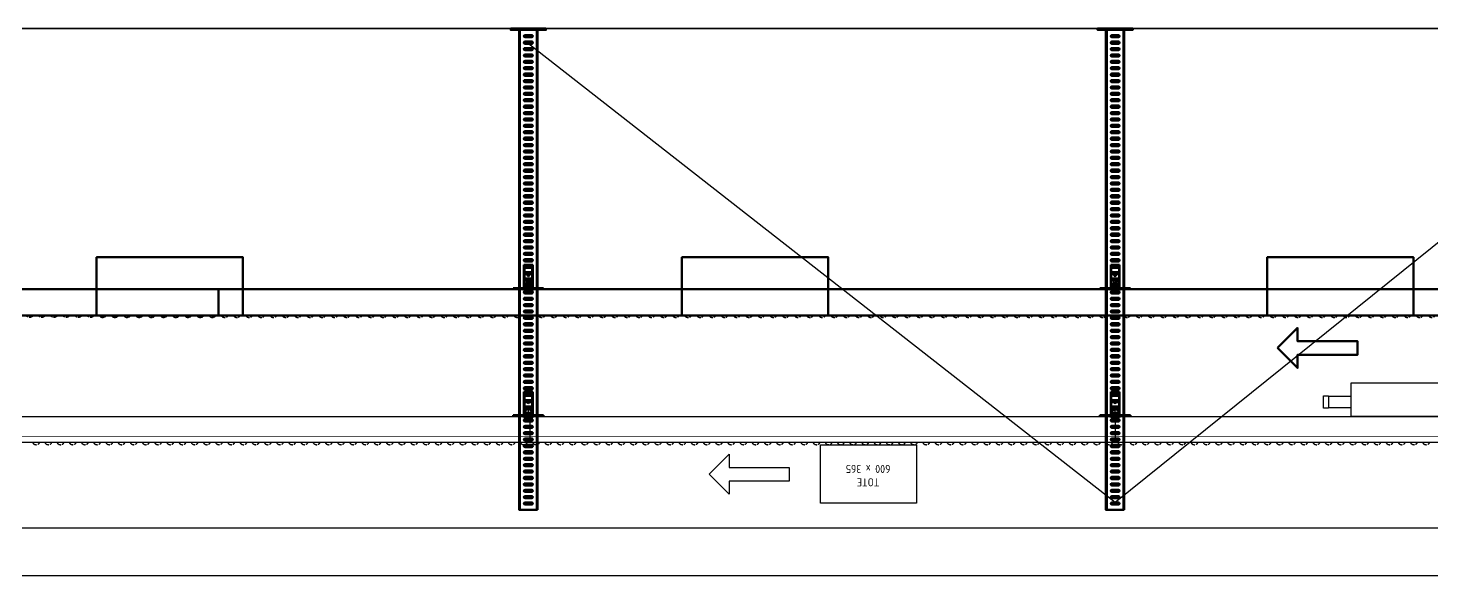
# Model space of a CAD drawing. Header units: millimetres. Extents: x 0 to 461941, y -159644 to 4828.
# Drawn here: x 221926 to 230700, y -157818 to -154395 of the extents above; entities that cross this region are included whole.
import ezdxf

# ---------------------------------------------------------------- set-up
doc = ezdxf.new("R2010")
doc.units = ezdxf.units.MM
for name, pattern in [('Xref Conv Decant Empty Tote$0$AM_ISO02W050', [7.5, 6, -1.5]), ('Xref Conv Decant In$0$AM_ISO02W050', [7.5, 6, -1.5]), ('Xref Conv Decant In$0$AM_ISO08W050', [18, 12, -1.5, 3, -1.5]), ('Xref Conv Decant In$0$AM_ISO08W050x2', [9, 6, -0.75, 1.5, -0.75]), ('Xref Conv Decant In$0$MultiDeck$0$Conveyor - Ground 940 aisles$0$HIDDEN', [9.525, 6.35, -3.175])]:
    doc.linetypes.add(name, pattern=pattern)
for name, color, linetype in [('AM_BOR', 4, 'Continuous'), ('Xref Conv Decant Empty Tote$0$B', 4, 'Continuous'), ('Xref Conv Decant Empty Tote$0$Conv - Empty Tote', 35, 'Continuous'), ('Xref Conv Decant Empty Tote$0$Conveyor Detail', 150, 'Continuous'), ('Xref Conv Decant Empty Tote$0$Mezz', 1, 'Continuous'), ('Xref Conv Decant Empty Tote$0$Tote', 7, 'Continuous'), ('Xref Conv Decant In$0$MultiDeck$0$Conveyor - Ground 940 aisles$0$D', 7, 'Continuous'), ('Xref Conv Decant In$0$MultiDeck$0$Conveyor - Ground 940 aisles$0$H', 7, 'Xref Conv Decant In$0$MultiDeck$0$Conveyor - Ground 940 aisles$0$HIDDEN'), ('Xref Conv Decant In$0$P_Number1', 4, 'Continuous'), ('Xref Conv Decant Product Tote$0$B', 4, 'Continuous')]:
    doc.layers.add(name, color=color, linetype=linetype)
for name, color, linetype, lineweight in [('Xref Conv Decant Empty Tote$0$Hidden', 9, 'Xref Conv Decant Empty Tote$0$AM_ISO02W050', 25), ('Xref Conv Decant In$0$Center', 7, 'Xref Conv Decant In$0$AM_ISO08W050', 50), ('Xref Conv Decant In$0$Conv Decant In Out', 5, 'Continuous', 50), ('Xref Conv Decant In$0$Hidden', 9, 'Xref Conv Decant In$0$AM_ISO02W050', 25)]:
    doc.layers.add(name, color=color, linetype=linetype, lineweight=lineweight)
doc.styles.add('Xref Conv Decant Empty Tote$0$STANDARD', font='ISOCP.SHX')

# ---------------------------------------------------------------- blocks, each defined once
blk = doc.blocks.new('*U160')
blk.add_lwpolyline([(0, 0), (43891.2, 0), (43891.2, -163.5), (0, -163.5)], close=True)
at = {"layer": 'Xref Conv Decant Empty Tote$0$Conveyor Detail', "const_width": 5}
blk.add_lwpolyline([(0, -37), (43891.2, -37)], dxfattribs=at)
at = {"layer": 'Xref Conv Decant Empty Tote$0$Hidden', "ltscale": 5}
for centre in [(1714.5, -12), (1790.7, -12), (1866.9, -12), (1943.1, -12), (2019.3, -12), (2095.5, -12), (2171.7, -12), (2247.9, -12), (2324.1, -12), (2400.3, -12), (2476.5, -12), (2552.7, -12), (2628.9, -12), (2705.1, -12), (2781.3, -12), (2857.5, -12), (2933.7, -12), (3009.9, -12), (3086.1, -12), (3162.3, -12), (3238.5, -12), (3314.7, -12), (3390.9, -12), (3467.1, -12), (3543.3, -12), (3619.5, -12), (3695.7, -12), (3771.9, -12), (3848.1, -12), (3924.3, -12), (4000.5, -12), (4076.7, -12), (4152.9, -12), (4229.1, -12), (4305.3, -12), (4381.5, -12), (4457.7, -12), (4533.9, -12), (4610.1, -12), (4686.3, -12), (4762.5, -12), (4838.7, -12), (4914.9, -12), (4991.1, -12), (5067.3, -12), (5143.5, -12), (5219.7, -12), (5295.9, -12), (5372.1, -12), (5448.3, -12), (5524.5, -12), (5600.7, -12), (5676.9, -12), (5753.1, -12), (5829.3, -12), (5905.5, -12), (5981.7, -12), (6057.9, -12), (6134.1, -12), (6210.3, -12), (6286.5, -12), (6362.7, -12), (6438.9, -12), (6515.1, -12), (6591.3, -12), (6667.5, -12), (6743.7, -12), (6819.9, -12), (6896.1, -12), (6972.3, -12), (7048.5, -12), (7124.7, -12), (7200.9, -12), (7277.1, -12), (7353.3, -12), (7429.5, -12), (7505.7, -12), (7581.9, -12), (7658.1, -12), (7734.3, -12), (7810.5, -12), (7886.7, -12), (7962.9, -12), (8039.1, -12), (8115.3, -12), (8191.5, -12), (8267.7, -12), (8343.9, -12), (8420.1, -12), (8496.3, -12), (8572.5, -12), (8648.7, -12), (8724.9, -12), (8801.1, -12), (8877.3, -12), (8953.5, -12), (9029.7, -12), (9105.9, -12), (9182.1, -12), (9258.3, -12), (9334.5, -12), (9410.7, -12), (9486.9, -12), (9563.1, -12), (9639.3, -12), (9715.5, -12), (9791.7, -12), (9867.9, -12), (9944.1, -12), (10020.3, -12), (10096.5, -12), (10172.7, -12), (10248.9, -12), (10325.1, -12), (10401.3, -12)]:
    blk.add_arc(centre, 25, 28.6854, 151.3146, dxfattribs=at)
blk = doc.blocks.new('Xref Conv Decant Empty Tote$0$Tote side 600 x 365')
at = {"layer": 'Xref Conv Decant Empty Tote$0$Tote'}
blk.add_lwpolyline([(600, 365), (600, 0), (0, 0), (0, 365)], close=True, dxfattribs=at)
at = {"layer": 'Xref Conv Decant Empty Tote$0$Tote', "insert": (124.2, 259.8), "char_height": 50, "attachment_point": 1, "style": 'Xref Conv Decant Empty Tote$0$STANDARD'}
blk.add_mtext_dynamic_manual_height_columns('\\pi107.5;TOTE\\P\\pi39.971;600 x 365', width=355.005, gutter_width=12.5, heights=[0], dxfattribs=at)
blk = doc.blocks.new('*U145')
at = {"color": 0, "linetype": 'Continuous'}
blk.add_lwpolyline([(0, 0), (125, 125), (125, 42.5), (500, 42.5), (500, -42.5), (125, -42.5), (125, -125)], close=True, dxfattribs=at)
blk = doc.blocks.new('Xref Conv Decant Empty Tote$0$MCS Tape Drive (Universal) Side')
for points in [[(0, 0), (415.5, 0), (415.5, -44.4), (0, -44.4)], [(460.9, -0.4), (2182.5, -0.4), (2182.5, -209.1), (460.9, -209.1)], [(2182.5, -124.8), (2325.5, -124.8), (2325.5, -56), (2182.5, -56)], [(2325.5, -51.6), (2355.5, -51.6), (2355.5, -129.3), (2325.5, -129.3)]]:
    blk.add_lwpolyline(points, close=True)
at = {"const_width": 37.5}
for points in [[(610.9, -123.5, -0.414214), (592.1, -104.8, -0.414213)], [(610.9, -86, -0.414214), (629.6, -104.8, -0.414213)]]:
    blk.add_lwpolyline(points, format="xyb", dxfattribs=at)
for points in [[(610.9, -67.3), (610.9, -104.8)], [(610.9, -104.8), (573.4, -104.8)], [(648.4, -104.8), (610.9, -104.8)], [(610.9, -104.8), (610.9, -142.3)]]:
    blk.add_lwpolyline(points)
blk.add_circle((610.9, -104.8), 37.5)
blk = doc.blocks.new('Xref Conv Decant Empty Tote')
at = {"layer": 'Xref Conv Decant Empty Tote$0$B'}
blk.add_line((242903.7, -154397.6), (134788.8, -154397.6), dxfattribs=at)
at = {"layer": 'Xref Conv Decant Empty Tote$0$Conv - Empty Tote'}
for p, q in [((225063, -156821.1), (225063, -156984.6)), ((228720.6, -156821.1), (228720.6, -156984.6))]:
    blk.add_line(p, q, dxfattribs=at)
at = {"layer": 'Xref Conv Decant Empty Tote$0$Mezz'}
blk.add_lwpolyline([(144253.6, -157517.6), (239475.4, -157517.6), (239475.4, -157817.6), (144253.6, -157817.6)], close=True, dxfattribs=at)
at = {"layer": 'Xref Conv Decant Empty Tote$0$Conv - Empty Tote', "rotation": 180}
for name, p in [('Xref Conv Decant Empty Tote$0$MCS Tape Drive (Universal) Side', (232378.2, -156821.1)), ('*U160', (232378.2, -156984.6))]:
    blk.add_blockref(name, p, dxfattribs=at)
at = {"layer": 'Xref Conv Decant Empty Tote$0$Conv - Empty Tote'}
blk.add_blockref('*U145', (226182.5, -157182.2), dxfattribs=at)
at = {"layer": 'Xref Conv Decant Empty Tote$0$Tote', "rotation": 180}
blk.add_blockref('Xref Conv Decant Empty Tote$0$Tote side 600 x 365', (227479.2, -156997.6), dxfattribs=at)
blk = doc.blocks.new('Xref Conv Decant Product Tote')
at = {"layer": 'Xref Conv Decant Product Tote$0$B'}
blk.add_line((242903.7, -154397.6), (134788.8, -154397.6), dxfattribs=at)
blk = doc.blocks.new('*U421')
at = {"color": 0, "linetype": 'Continuous'}
blk.add_lwpolyline([(0, 0), (125, 125), (125, 42.5), (500, 42.5), (500, -42.5), (125, -42.5), (125, -125)], close=True, dxfattribs=at)
blk = doc.blocks.new('*U426')
blk.add_lwpolyline([(0, 0), (914.4, 0), (914.4, -163.5), (0, -163.5)], close=True)
at = {"layer": 'Xref Conv Decant In$0$Hidden', "ltscale": 5}
for centre in [(38.1, -12), (114.3, -12), (190.5, -12), (266.7, -12), (342.9, -12), (419.1, -12), (495.3, -12), (571.5, -12), (647.7, -12), (723.9, -12), (800.1, -12), (876.3, -12)]:
    blk.add_arc(centre, 25, 28.6854, 151.3146, dxfattribs=at)
blk = doc.blocks.new('*U443')
blk.add_lwpolyline([(0, 0), (3657.6, 0), (3657.6, -163.5), (0, -163.5)], close=True)
at = {"layer": 'Xref Conv Decant In$0$Hidden', "ltscale": 5}
for centre in [(38.1, -12), (114.3, -12), (190.5, -12), (266.7, -12), (342.9, -12), (419.1, -12), (495.3, -12), (571.5, -12), (647.7, -12), (723.9, -12), (800.1, -12), (876.3, -12), (952.5, -12), (1028.7, -12), (1104.9, -12), (1181.1, -12), (1257.3, -12), (1333.5, -12), (1409.7, -12), (1485.9, -12), (1562.1, -12), (1638.3, -12), (1714.5, -12), (1790.7, -12), (1866.9, -12), (1943.1, -12), (2019.3, -12), (2095.5, -12), (2171.7, -12), (2247.9, -12), (2324.1, -12), (2400.3, -12), (2476.5, -12), (2552.7, -12), (2628.9, -12), (2705.1, -12), (2781.3, -12), (2857.5, -12), (2933.7, -12), (3009.9, -12), (3086.1, -12), (3162.3, -12), (3238.5, -12), (3314.7, -12), (3390.9, -12), (3467.1, -12), (3543.3, -12), (3619.5, -12)]:
    blk.add_arc(centre, 25, 28.6854, 151.3146, dxfattribs=at)
blk = doc.blocks.new('*U431')
blk.add_lwpolyline([(0, 0), (2743.2, 0), (2743.2, -163.5), (0, -163.5)], close=True)
at = {"layer": 'Xref Conv Decant In$0$Hidden', "ltscale": 5}
for centre in [(38.1, -12), (114.3, -12), (190.5, -12), (266.7, -12), (342.9, -12), (419.1, -12), (495.3, -12), (571.5, -12), (647.7, -12), (723.9, -12), (800.1, -12), (876.3, -12), (952.5, -12), (1028.7, -12), (1104.9, -12), (1181.1, -12), (1257.3, -12), (1333.5, -12), (1409.7, -12), (1485.9, -12), (1562.1, -12), (1638.3, -12), (1714.5, -12), (1790.7, -12), (1866.9, -12), (1943.1, -12), (2019.3, -12), (2095.5, -12), (2171.7, -12), (2247.9, -12), (2324.1, -12), (2400.3, -12), (2476.5, -12), (2552.7, -12), (2628.9, -12), (2705.1, -12)]:
    blk.add_arc(centre, 25, 28.6854, 151.3146, dxfattribs=at)
blk = doc.blocks.new('Xref Conv Decant In$0$SLOT (0deg)')
blk.add_lwpolyline([(-21, 6.5, 1), (-21, -6.5), (21, -6.5, 1), (21, 6.5)], format="xyb", close=True)
at = {"layer": 'Xref Conv Decant In$0$Center', "lineweight": 50}
blk.add_line((-30.5, 0), (30.5, 0), dxfattribs=at)
at = {"layer": 'Xref Conv Decant In$0$Center', "linetype": 'Xref Conv Decant In$0$AM_ISO08W050x2', "lineweight": 50}
blk.add_line((0, 9.5), (0, -9.5), dxfattribs=at)
blk = doc.blocks.new('*U460')
for p, q in [((-95.2, 18.7), (-29.9, 18.7)), ((-95.2, 18.7), (-95.2, 13.7)), ((-95.2, 13.7), (-29.9, 13.7)), ((-27.5, 28.5), (27.5, 28.5)), ((-27.5, -131.5), (-27.5, 28.5)), ((-24.5, -131.5), (-24.5, 28.5)), ((24.5, -131.5), (24.5, 28.5)), ((27.5, -131.5), (27.5, 28.5)), ((30, 18.7), (95.2, 18.7)), ((95.2, 13.7), (30, 13.7)), ((95.2, 18.7), (95.2, 13.7)), ((-27.5, -131.5), (27.5, -131.5))]:
    blk.add_line(p, q)
for centre in [(0, -67.5), (0, -118.5)]:
    blk.add_circle(centre, 5.5)
for centre, start, end in [((-29.9, 10.5), 0, 90), ((30, 10.5), 90, 180)]:
    blk.add_arc(centre, 3.2, start, end)
at = {"layer": 'Xref Conv Decant In$0$MultiDeck$0$Conveyor - Ground 940 aisles$0$D', "linetype": 'Xref Conv Decant In$0$MultiDeck$0$Conveyor - Ground 940 aisles$0$HIDDEN'}
for p, q in [((-26.8, 10.5), (-26.8, -1.6)), ((-21.8, 10.5), (-21.8, -1.5)), ((21.8, 10.5), (21.8, -1.5)), ((26.8, 10.5), (26.8, -1.6))]:
    blk.add_line(p, q, dxfattribs=at)
at = {"layer": 'Xref Conv Decant In$0$MultiDeck$0$Conveyor - Ground 940 aisles$0$D'}
for p, q in [((-2, 0), (-21, 0)), ((-1, 0), (1, 0)), ((0, 2), (0, 21)), ((0, -1), (0, 1)), ((2, 0), (21, 0)), ((-4, -67.5), (-7.5, -67.5)), ((-2, -67.5), (2, -67.5)), ((0, -2), (0, -21)), ((0, -63.5), (0, -60)), ((0, -69.5), (0, -65.5)), ((0, -71.5), (0, -75)), ((4, -67.5), (7.5, -67.5)), ((-4, -118.5), (-7.5, -118.5)), ((-2, -118.5), (2, -118.5)), ((0, -114.5), (0, -111)), ((0, -120.5), (0, -116.5)), ((0, -122.5), (0, -126)), ((4, -118.5), (7.5, -118.5))]:
    blk.add_line(p, q, dxfattribs=at)
at = {"layer": 'Xref Conv Decant In$0$MultiDeck$0$Conveyor - Ground 940 aisles$0$D', "linetype": 'Xref Conv Decant In$0$MultiDeck$0$Conveyor - Ground 940 aisles$0$HIDDEN'}
blk.add_circle((0, 0), 20, dxfattribs=at)
for centre, radius, start, end in [((-29.9, 10.5), 8.2, 0, 90), ((30, 10.5), 8.2, 90, 180), ((0, 0), 26.8, 183.50044, 356.49956), ((0, 0), 21.8, 183.8813, 356.1187)]:
    blk.add_arc(centre, radius, start, end, dxfattribs=at)
at = {"layer": 'Xref Conv Decant In$0$MultiDeck$0$Conveyor - Ground 940 aisles$0$H'}
for p, q in [((-88.7, 18.7), (-88.7, 13.7)), ((-63.7, 18.7), (-63.7, 13.7)), ((63.7, 18.7), (63.7, 13.7)), ((88.7, 18.7), (88.7, 13.7))]:
    blk.add_line(p, q, dxfattribs=at)
blk = doc.blocks.new('*U504')
for p, q in [((-52.5, 3008), (-52.5, 8)), ((52.5, 8), (52.5, 3008))]:
    blk.add_line(p, q)
for points in [[(-57.5, 3008), (57.5, 3008), (57.5, 8), (-57.5, 8)], [(-110, 0), (110, 0), (110, 8), (-110, 8)]]:
    blk.add_lwpolyline(points, close=True)
at = {"layer": 'Xref Conv Decant In$0$Center', "linetype": 'Xref Conv Decant In$0$AM_ISO08W050x2', "lineweight": 50}
for p, q in [((-83, -3), (-83, 11)), ((83, -3), (83, 11))]:
    blk.add_line(p, q, dxfattribs=at)
at = {"layer": 'Xref Conv Decant In$0$Hidden'}
for p, q in [((-90, 8), (-90, 0)), ((-76, 8), (-76, 0)), ((76, 8), (76, 0)), ((90, 8), (90, 0))]:
    blk.add_line(p, q, dxfattribs=at)
for name, p in [('Xref Conv Decant In$0$SLOT (0deg)', (0, 2968)), ('Xref Conv Decant In$0$SLOT (0deg)', (0, 2928)), ('Xref Conv Decant In$0$SLOT (0deg)', (0, 2888)), ('Xref Conv Decant In$0$SLOT (0deg)', (0, 2848)), ('Xref Conv Decant In$0$SLOT (0deg)', (0, 2808)), ('Xref Conv Decant In$0$SLOT (0deg)', (0, 2768)), ('Xref Conv Decant In$0$SLOT (0deg)', (0, 2728)), ('Xref Conv Decant In$0$SLOT (0deg)', (0, 2688)), ('Xref Conv Decant In$0$SLOT (0deg)', (0, 2648)), ('Xref Conv Decant In$0$SLOT (0deg)', (0, 2608)), ('Xref Conv Decant In$0$SLOT (0deg)', (0, 2568)), ('Xref Conv Decant In$0$SLOT (0deg)', (0, 2528)), ('Xref Conv Decant In$0$SLOT (0deg)', (0, 2488)), ('Xref Conv Decant In$0$SLOT (0deg)', (0, 2448)), ('*U460', (0, 2402.2)), ('Xref Conv Decant In$0$SLOT (0deg)', (0, 2408)), ('Xref Conv Decant In$0$SLOT (0deg)', (0, 2368)), ('Xref Conv Decant In$0$SLOT (0deg)', (0, 2328)), ('Xref Conv Decant In$0$SLOT (0deg)', (0, 2288)), ('Xref Conv Decant In$0$SLOT (0deg)', (0, 2248)), ('Xref Conv Decant In$0$SLOT (0deg)', (0, 2208)), ('Xref Conv Decant In$0$SLOT (0deg)', (0, 2168)), ('Xref Conv Decant In$0$SLOT (0deg)', (0, 2128)), ('Xref Conv Decant In$0$SLOT (0deg)', (0, 2088)), ('Xref Conv Decant In$0$SLOT (0deg)', (0, 2048)), ('Xref Conv Decant In$0$SLOT (0deg)', (0, 2008)), ('Xref Conv Decant In$0$SLOT (0deg)', (0, 1968)), ('Xref Conv Decant In$0$SLOT (0deg)', (0, 1928)), ('Xref Conv Decant In$0$SLOT (0deg)', (0, 1888)), ('Xref Conv Decant In$0$SLOT (0deg)', (0, 1848)), ('Xref Conv Decant In$0$SLOT (0deg)', (0, 1808)), ('Xref Conv Decant In$0$SLOT (0deg)', (0, 1768)), ('Xref Conv Decant In$0$SLOT (0deg)', (0, 1728)), ('Xref Conv Decant In$0$SLOT (0deg)', (0, 1688)), ('*U460', (0, 1608.5)), ('Xref Conv Decant In$0$SLOT (0deg)', (0, 1648)), ('Xref Conv Decant In$0$SLOT (0deg)', (0, 1608)), ('Xref Conv Decant In$0$SLOT (0deg)', (0, 1568)), ('Xref Conv Decant In$0$SLOT (0deg)', (0, 1528)), ('Xref Conv Decant In$0$SLOT (0deg)', (0, 1488)), ('Xref Conv Decant In$0$SLOT (0deg)', (0, 1448)), ('Xref Conv Decant In$0$SLOT (0deg)', (0, 1408)), ('Xref Conv Decant In$0$SLOT (0deg)', (0, 1368)), ('Xref Conv Decant In$0$SLOT (0deg)', (0, 1328)), ('Xref Conv Decant In$0$SLOT (0deg)', (0, 1288)), ('Xref Conv Decant In$0$SLOT (0deg)', (0, 1248)), ('Xref Conv Decant In$0$SLOT (0deg)', (0, 1208)), ('Xref Conv Decant In$0$SLOT (0deg)', (0, 1168)), ('Xref Conv Decant In$0$SLOT (0deg)', (0, 1128)), ('Xref Conv Decant In$0$SLOT (0deg)', (0, 1088)), ('Xref Conv Decant In$0$SLOT (0deg)', (0, 1048)), ('Xref Conv Decant In$0$SLOT (0deg)', (0, 1008)), ('Xref Conv Decant In$0$SLOT (0deg)', (0, 968)), ('Xref Conv Decant In$0$SLOT (0deg)', (0, 928)), ('Xref Conv Decant In$0$SLOT (0deg)', (0, 888)), ('Xref Conv Decant In$0$SLOT (0deg)', (0, 848)), ('Xref Conv Decant In$0$SLOT (0deg)', (0, 808)), ('Xref Conv Decant In$0$SLOT (0deg)', (0, 768)), ('Xref Conv Decant In$0$SLOT (0deg)', (0, 728)), ('Xref Conv Decant In$0$SLOT (0deg)', (0, 688)), ('Xref Conv Decant In$0$SLOT (0deg)', (0, 648)), ('Xref Conv Decant In$0$SLOT (0deg)', (0, 608)), ('Xref Conv Decant In$0$SLOT (0deg)', (0, 568)), ('Xref Conv Decant In$0$SLOT (0deg)', (0, 528)), ('Xref Conv Decant In$0$SLOT (0deg)', (0, 488)), ('Xref Conv Decant In$0$SLOT (0deg)', (0, 448)), ('Xref Conv Decant In$0$SLOT (0deg)', (0, 408)), ('Xref Conv Decant In$0$SLOT (0deg)', (0, 368)), ('Xref Conv Decant In$0$SLOT (0deg)', (0, 328)), ('Xref Conv Decant In$0$SLOT (0deg)', (0, 288)), ('Xref Conv Decant In$0$SLOT (0deg)', (0, 248)), ('Xref Conv Decant In$0$SLOT (0deg)', (0, 208)), ('Xref Conv Decant In$0$SLOT (0deg)', (0, 168)), ('Xref Conv Decant In$0$SLOT (0deg)', (0, 128)), ('Xref Conv Decant In$0$SLOT (0deg)', (0, 88)), ('Xref Conv Decant In$0$SLOT (0deg)', (0, 48))]:
    blk.add_blockref(name, p)
blk = doc.blocks.new('Xref Conv Decant In')
for p, q in [((228720, -157359.1), (225053.1, -154492.1)), ((232282.9, -154492.1), (228720, -157359.1))]:
    blk.add_line(p, q)
at = {"layer": 'Xref Conv Decant In$0$Conv Decant In Out'}
for points in [[(223269.5, -156026.1), (223269.5, -155826.1), (222355.1, -155826.1), (222355.1, -156026.1)], [(226927.1, -156026.1), (226927.1, -155826.1), (226012.7, -155826.1), (226012.7, -156026.1)], [(230584.7, -156026.1), (230584.7, -155826.1), (229670.3, -155826.1), (229670.3, -156026.1)]]:
    blk.add_lwpolyline(points, close=True, dxfattribs=at)
at = {"layer": 'Xref Conv Decant In$0$P_Number1'}
blk.add_line((146225.2, -154397.6), (236367.6, -154397.6), dxfattribs=at)
at = {"layer": 'Xref Conv Decant In$0$Conv Decant In Out', "rotation": 180}
for name, p in [('*U504', (225053.1, -154397.6)), ('*U504', (228720, -154397.6)), ('*U426', (223269.5, -156189.6)), ('*U431', (226012.7, -156189.6)), ('*U426', (226927.1, -156189.6)), ('*U431', (229670.3, -156189.6)), ('*U426', (230584.7, -156189.6)), ('*U431', (233327.9, -156189.6))]:
    blk.add_blockref(name, p, dxfattribs=at)
at = {"layer": 'Xref Conv Decant In$0$Conv Decant In Out', "xscale": -1, "rotation": 180}
for name, p in [('*U443', (219459.8, -156189.6)), ('*U421', (229734.8, -156393.4))]:
    blk.add_blockref(name, p, dxfattribs=at)

msp = doc.modelspace()

# ---------------------------------------------------------------- block references
for name in ['Xref Conv Decant Empty Tote', 'Xref Conv Decant Product Tote']:
    msp.add_blockref(name, (0, 0))
at = {"layer": 'AM_BOR'}
for name in ['Xref Conv Decant Product Tote', 'Xref Conv Decant In']:
    msp.add_blockref(name, (0, 0), dxfattribs=at)

doc.saveas('drawing.dxf')
